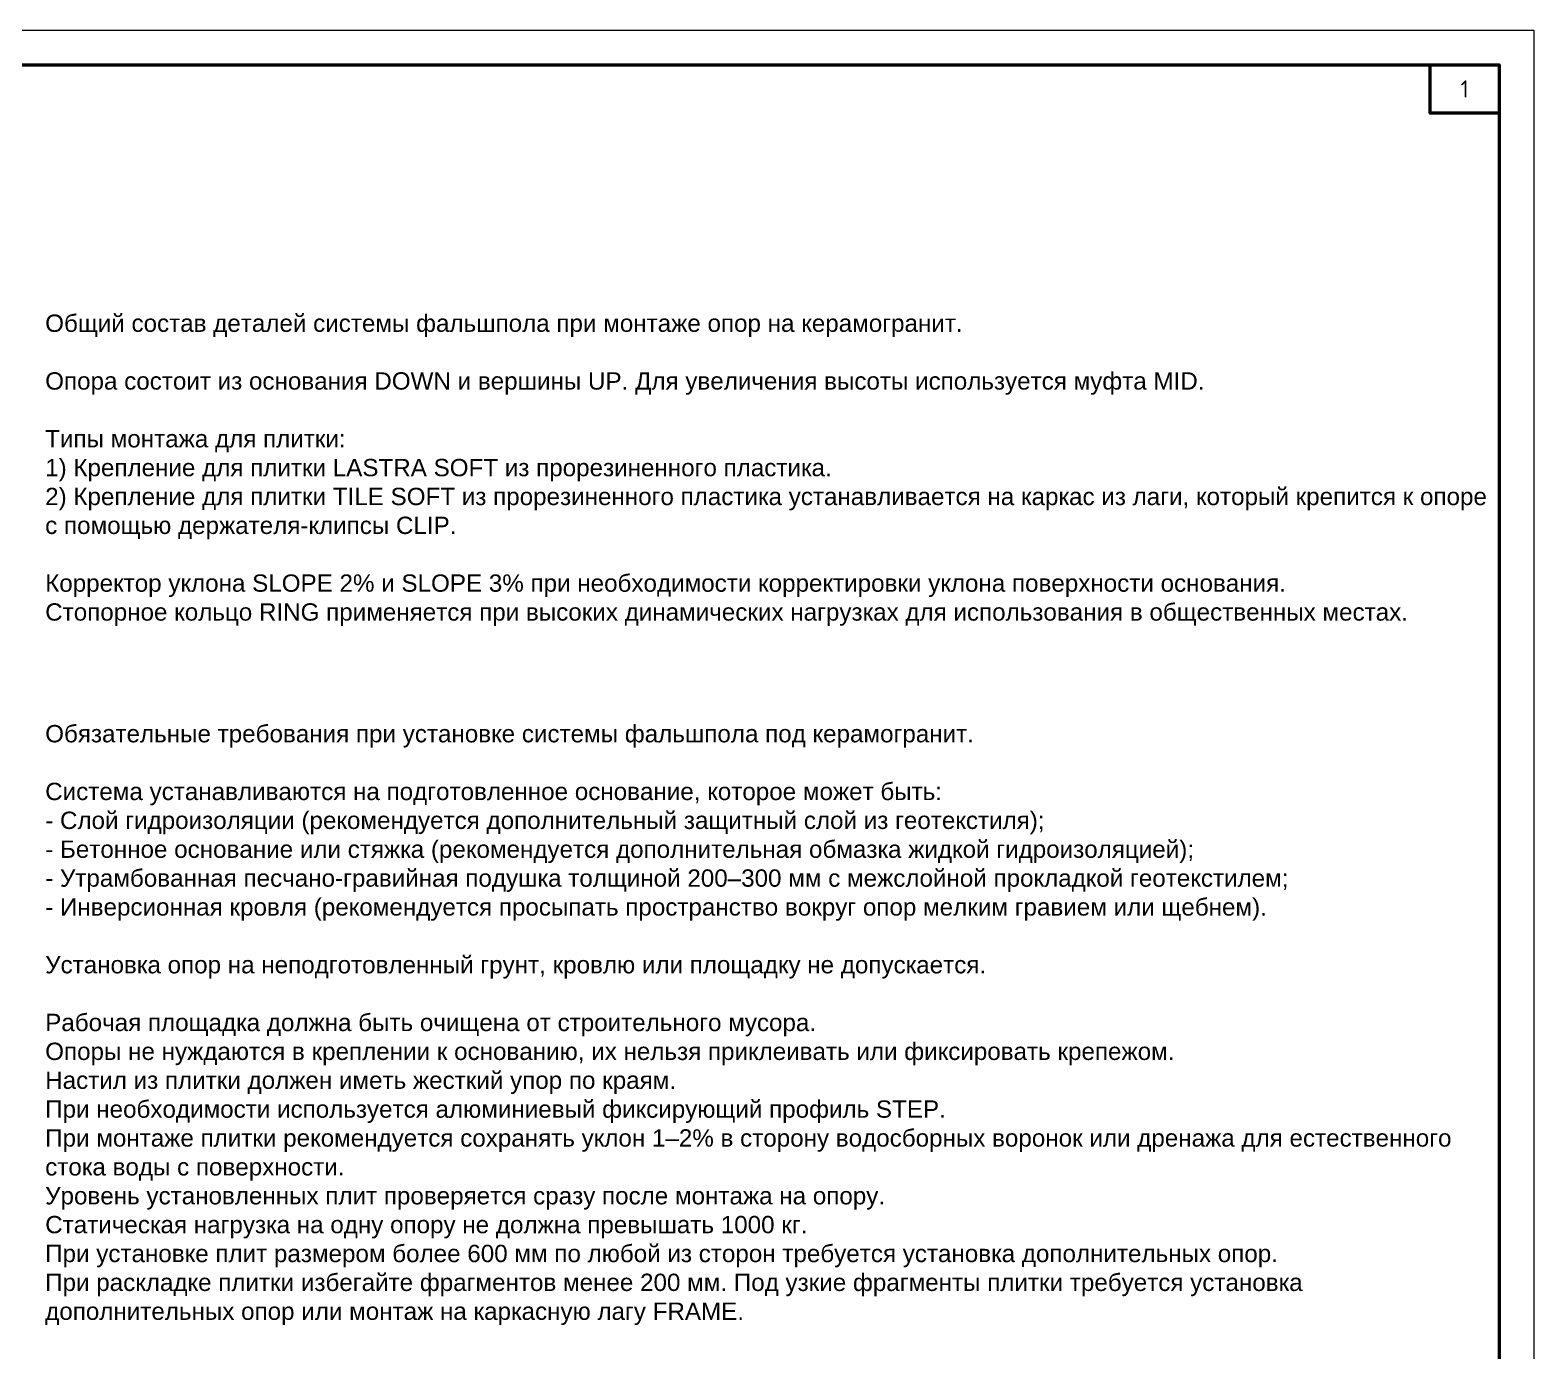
# Paper-space layout '_SG_LIST_STATEMENT' of a CAD drawing. Header units: millimetres. Extents: x 0 to 2088, y -75 to 297.
# Drawn here: x 202.9 to 420, y 106.4 to 297 of the extents above; entities that cross this region are included whole.
import ezdxf
from ezdxf.enums import TextEntityAlignment as Align

# ---------------------------------------------------------------- set-up
doc = ezdxf.new("R2010")
doc.units = ezdxf.units.MM
doc.layers.add('_SG_Лист_Рамка_Штамп', color=7, linetype='Continuous', lineweight=15)
doc.styles.add('clk', font='', dxfattribs={"width": 0.9})
doc.styles.get("Standard").update_dxf_attribs({"font": 'arial.ttf'})
doc.styles.get('clk').set_extended_font_data('GOST B')

# ---------------------------------------------------------------- blocks, each defined once
blk = doc.blocks.new('*U14')
at = {"lineweight": 0}
blk.add_lwpolyline([(0, 297), (420, 297), (420, 0), (0, 0)], close=True, dxfattribs=at)
at = {"lineweight": 50}
blk.add_lwpolyline([(20, 292), (415, 292), (415, 5), (20, 5)], close=True, dxfattribs=at)
blk.add_lwpolyline([(415, 285), (405, 285), (405, 292)], dxfattribs=at)
at = {"style": 'clk'}
for tag, p in [('00-НОМЕРЛИСТДОК-Ф', (410, 288.5)), ('53-ШТАМПЛИСТИЗМНОМ-Ш-АТ', (235, 42.5)), ('54-ШТАМПЛИСТИЗМКОЛУЧ-Ш-АТ', (245, 42.5)), ('55-ШТАМПЛИСТИЗМЛИСТ-Ш-АТ', (255, 42.5)), ('56-ШТАМПЛИСТИЗМНОМДОК-Ш-АТ', (265, 42.5)), ('57-ШТАМПЛИСТИЗМДАТА-Ш-АТ', (290, 42.5)), ('58-ШТАМПАДРЕСОБПОЛН-Ш-Ф3-АТ', (355, 37.5)), ('33-ШТАМПДАТА1-Ш-АТ', (290, 32.5)), ('36-ШТАМПДАТА2-Ш-АТ', (290, 27.5)), ('13-ВИДДОКСОКР-Ш-Ф3-АТ', (372.5, 25)), ('51-ШТАМПЛИСТНОМ-Ш-Ф3-АТ', (387.5, 25)), ('52-ШТАМПЛИСТКОЛ-Ш-Ф3-АТ', (405, 25)), ('39-ШТАМПДАТА3-Ш-АТ', (290, 22.5)), ('42-ШТАМПДАТА4-Ш-АТ', (290, 17.5)), ('45-ШТАМПДАТА5-Ш-АТ', (290, 12.5)), ('48-ШТАМПДАТА6-Ш-АТ', (290, 7.5))]:
    blk.add_attdef(tag, text='', height=2.5, dxfattribs=at).set_placement(p, align=Align.MIDDLE_CENTER)
blk.add_attdef('00-ОБОЗДОКШИФР-Ш-Ф3-АТ', text='', height=5, dxfattribs=at).set_placement((395, 55), align=Align.MIDDLE_RIGHT)
for tag, height, p in [('49-ШТАМПЛИСТШИФР-Ш-Ф3-АТ', 5, (395, 55)), ('31-ШТАМПДОЛЖ1-Ш-АТ', 2.5, (230.5, 32.5)), ('32-ШТАМПФАМЛ1-Ш-АТ', 2.5, (250.5, 32.5)), ('34-ШТАМПДОЛЖ2-Ш-АТ', 2.5, (230.5, 27.5)), ('35-ШТАМПФАМЛ2-Ш-АТ', 2.5, (250.5, 27.5)), ('37-ШТАМПДОЛЖ3-Ш-АТ', 2.5, (230.5, 22.5)), ('38-ШТАМПФАМЛ3-Ш-АТ', 2.5, (250.5, 22.5)), ('40-ШТАМПДОЛЖ4-Ш-АТ', 2.5, (230.5, 17.5)), ('41-ШТАМПФАМЛ4-Ш-АТ', 2.5, (250.5, 17.5)), ('43-ШТАМПДОЛЖ5-Ш-АТ', 2.5, (230.5, 12.5)), ('44-ШТАМПФАМЛ5-Ш-АТ', 2.5, (250.5, 12.5)), ('46-ШТАМПДОЛЖ6-Ш-АТ', 2.5, (230.5, 7.5)), ('47-ШТАМПФАМЛ6-Ш-АТ', 2.5, (250.5, 7.5)), ('00-ФОРМАТЛИСТА-Ф', 2.5, (364.89, 2.5))]:
    blk.add_attdef(tag, text='', height=height, dxfattribs=at).set_placement(p, align=Align.MIDDLE_LEFT)
at = {"lineweight": 30, "flags": 104}
for tag, p in [('07-НАИМОБ-Ш-Ф3-АТ', (355, 45)), ('08-ВИДСТРОИТ-Ш-Ф3-АТ', (330, 27.5)), ('50-ШТАМПЛИСТНАЗВ-Ш-Ф3-АТ', (330, 12.5))]:
    blk.add_attdef(tag, text='', height=2.5, dxfattribs=at).set_placement(p, align=Align.MIDDLE_CENTER)
at = {"style": 'clk'}
blk.add_attdef('00-ИНФПЕЧАТЬ-Ф', text='', height=1.8, rotation=90, dxfattribs=at).set_placement((6, 5), align=Align.MIDDLE_LEFT)

psp = doc.layouts.new('_SG_LIST_STATEMENT')

# ---------------------------------------------------------------- block references
at = {"layer": '_SG_Лист_Рамка_Штамп', "transparency": 33554687}
ref = psp.add_blockref('*U14', (0, 0), dxfattribs=at)
ref.add_attrib('00-НОМЕРЛИСТДОК-Ф', '1', dxfattribs={"layer": '0', "height": 2.5, "style": 'clk'}).set_placement((410, 288.5), align=Align.MIDDLE_CENTER)

# ---------------------------------------------------------------- texts
at = {"char_height": 2.5, "attachment_point": 1}
for s, insert in [('Общий состав деталей системы фальшпола при монтаже опор на керамогранит.^J^JОпора состоит из основания DOWN и вершины UP. Для увеличения высоты используется муфта MID.^J^JТипы монтажа для плитки:\\P1) Крепление для плитки LASTRA SOFT из прорезиненного пластика.\\P2) Крепление для плитки TILE SOFT из прорезиненного пластика устанавливается на каркас из лаги, который крепится к опоре с помощью держателя-клипсы CLIP.^J\\PКорректор уклона SLOPE 2% и SLOPE 3% при необходимости корректировки уклона поверхности основания.\\PСтопорное кольцо RING применяется при высоких динамических нагрузках для использования в общественных местах.', (205.07, 255.95)), ('Обязательные требования при установке системы фальшпола под керамогранит.^J^JСистема устанавливаются на подготовленное основание, которое может быть: ^J- Cлой гидроизоляции (рекомендуется дополнительный защитный слой из геотекстиля);^J- Бетонное основание или стяжка (рекомендуется дополнительная обмазка жидкой гидроизоляцией);^J- Утрамбованная песчано-гравийная подушка толщиной 200–300 мм с межслойной прокладкой геотекстилем;\\P- Инверсионная кровля (рекомендуется просыпать пространство вокруг опор мелким гравием или щебнем). ^J\\PУстановка опор на неподготовленный грунт, кровлю или площадку не допускается.^J\\PРабочая площадка должна быть очищена от строительного мусора. ^JОпоры не нуждаются в креплении к основанию, их нельзя приклеивать или фиксировать крепежом. ^JНастил из плитки должен иметь жесткий упор по краям. ^JПри необходимости используется алюминиевый фиксирующий профиль STEP.^JПри монтаже плитки рекомендуется сохранять уклон 1–2% в сторону водосборных воронок или дренажа для естественного стока воды с поверхности. ^JУровень установленных плит проверяется сразу после монтажа на опору. ^JСтатическая нагрузка на одну опору не должна превышать 1000 кг. ^JПри установке плит размером более 600 мм по любой из сторон требуется установка дополнительных опор. ^JПри раскладке плитки избегайте фрагментов менее 200 мм. Под узкие фрагменты плитки требуется установка ^Jдополнительных опор или монтаж на каркасную лагу FRAME.', (205.07, 196.71))]:
    psp.add_mtext_dynamic_manual_height_columns(s, width=209.9344, gutter_width=12.5, heights=[0], dxfattribs=dict(at, insert=insert))

doc.saveas('drawing.dxf')
